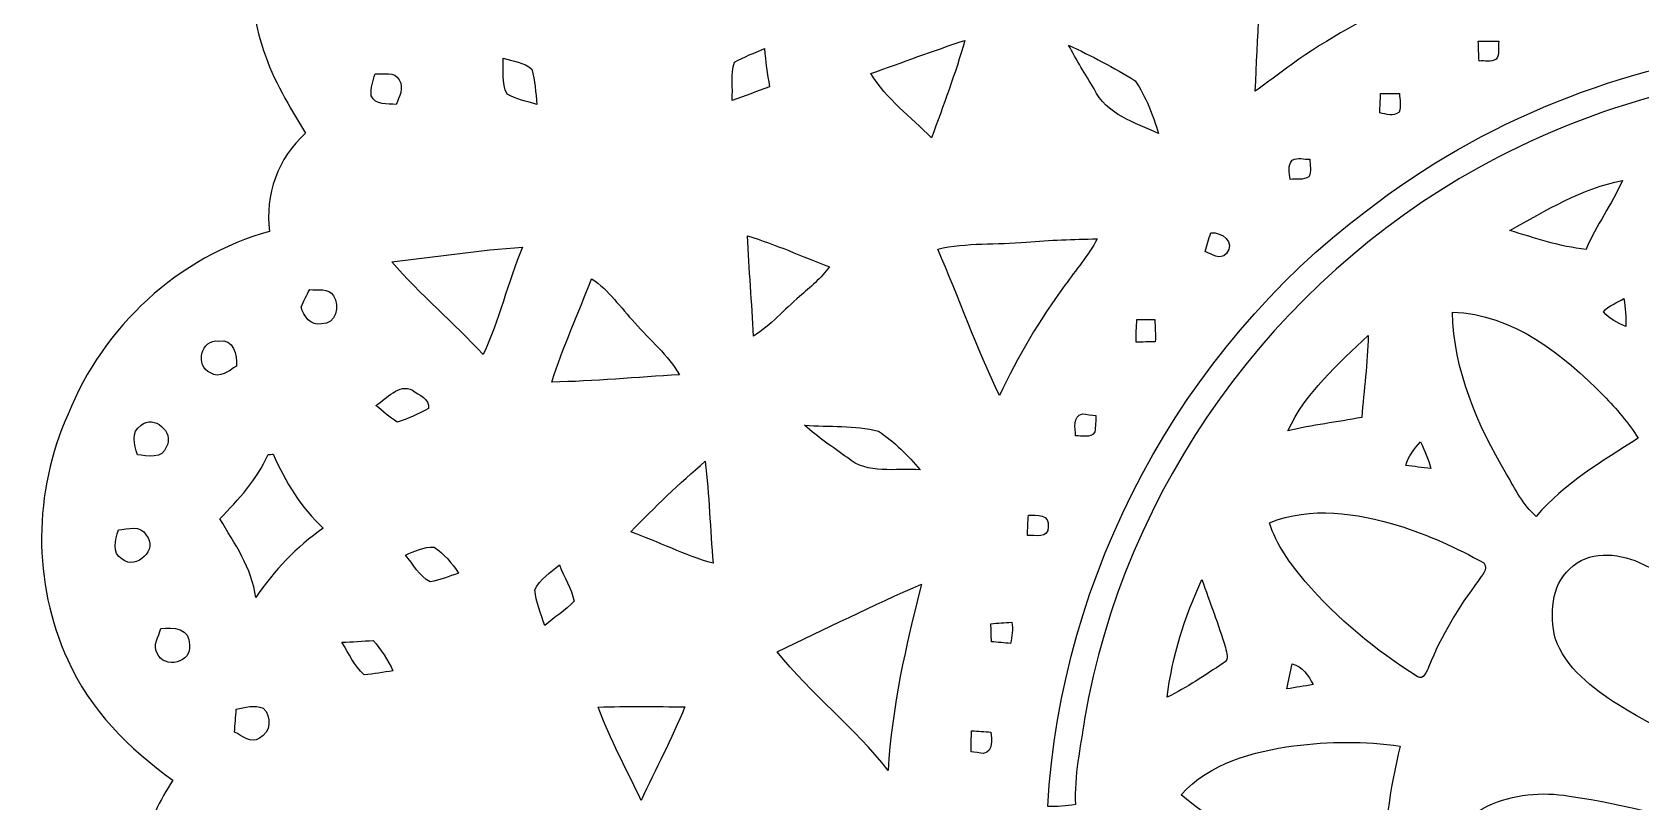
# Model space of a CAD drawing. Header units: centimetres. Extents: x -13.5 to 13.9, y -14 to 13.8.
# Drawn here: x -13.53 to -1.44, y 0.41 to 6.2 of the extents above; entities that cross this region are included whole.
import ezdxf

# ---------------------------------------------------------------- set-up
doc = ezdxf.new("R2010")
doc.units = ezdxf.units.CM
doc.header["$MEASUREMENT"] = 0
doc.layers.add('Camada 1', color=7, linetype='Continuous')

msp = doc.modelspace()

# ---------------------------------------------------------------- linework, layer by layer
at = {"layer": 'Camada 1', "color": 164}
for points, knots in [([(-3.61295, 13.36044), (-3.16351, 13.71005), (-2.57331, 13.8494), (-2.01169, 13.7859), (-2.01169, 13.7859), (-1.30226, 13.74392), (-0.62916, 13.34634), (-0.23722, 12.75543), (-0.23722, 12.75543), (-0.00826, 12.83587), (0.24678, 12.87397), (0.48103, 12.79142), (0.48103, 12.79142), (0.53466, 12.75896), (0.57522, 12.80588), (0.60202, 12.84786), (0.60202, 12.84786), (1.0056, 13.40843), (1.67659, 13.7672), (2.36803, 13.78555), (2.36803, 13.78555), (2.63968, 13.78908), (2.91766, 13.7986), (3.18013, 13.7157), (3.18013, 13.7157), (3.92484, 13.50932), (4.55208, 12.87855), (4.68331, 12.10738), (4.68331, 12.10738), (4.83502, 12.08587), (4.99447, 12.1028), (5.13804, 12.03894), (5.13804, 12.03894), (5.24987, 11.99802), (5.32289, 11.89924), (5.41109, 11.82516), (5.41109, 11.82516), (5.51516, 11.83856), (5.59771, 11.91512), (5.69331, 11.95428), (5.69331, 11.95428), (6.52165, 12.34798), (7.55387, 12.17829), (8.25801, 11.60714), (8.25801, 11.60714), (8.58927, 11.30622), (8.86268, 10.92134), (8.96181, 10.47931), (8.96181, 10.47931), (9.02284, 10.22567), (9.03694, 9.96002), (8.99884, 9.70179), (8.99884, 9.70179), (8.99708, 9.65381), (8.95933, 9.57761), (9.02813, 9.55786), (9.02813, 9.55786), (9.19005, 9.48271), (9.35798, 9.39169), (9.44581, 9.22801), (9.44581, 9.22801), (9.49521, 9.15251), (9.5005, 9.05162), (9.56329, 8.98565), (9.56329, 8.98565), (9.96827, 9.03469), (10.38491, 8.96835), (10.75849, 8.80538), (10.75849, 8.80538), (11.20758, 8.61311), (11.57729, 8.26704), (11.85317, 7.86877), (11.85317, 7.86877), (12.13504, 7.41966), (12.26062, 6.87005), (12.17879, 6.3444), (12.17879, 6.3444), (12.1287, 6.03113), (11.99745, 5.73551), (11.82002, 5.4741), (11.82002, 5.4741), (11.75616, 5.40425), (11.856, 5.34534), (11.89128, 5.29066), (11.89128, 5.29066), (12.04296, 5.12872), (12.08494, 4.89801), (12.05037, 4.68422), (12.05037, 4.68422), (12.66067, 4.50079), (13.19125, 4.07039), (13.48229, 3.50207), (13.48229, 3.50207), (13.70631, 3.05793), (13.83614, 2.54957), (13.75464, 2.05181), (13.75464, 2.05181), (13.68162, 1.43691), (13.31331, 0.86788), (12.77992, 0.55214), (12.77992, 0.55214), (12.8152, 0.40399), (12.88787, 0.26429), (12.89387, 0.10975), (12.89387, 0.10975), (12.90444, -0.1213), (12.81413, -0.33896), (12.76933, -0.56192), (12.76933, -0.56192), (13.20748, -0.83392), (13.55355, -1.2583), (13.6922, -1.75889), (13.6922, -1.75889), (13.89434, -2.41365), (13.73983, -3.13367), (13.38317, -3.70587), (13.38317, -3.70587), (13.15916, -4.07665), (12.81802, -4.37156), (12.42749, -4.55713), (12.42749, -4.55713), (12.30613, -4.61534), (12.17772, -4.65766), (12.05425, -4.71128), (12.05425, -4.71128), (12.11669, -4.98152), (11.9957, -5.25209), (11.79814, -5.43413), (11.79814, -5.43413), (11.95584, -5.68602), (12.10753, -5.94812), (12.16714, -6.2434), (12.16714, -6.2434), (12.28567, -6.76799), (12.18514, -7.33066), (11.92478, -7.79845), (11.92478, -7.79845), (11.6168, -8.29022), (11.15785, -8.69909), (10.6061, -8.89311), (10.6061, -8.89311), (10.2706, -9.00813), (9.91078, -9.0434), (9.55871, -9.00494), (9.55871, -9.00494), (9.50121, -9.28224), (9.28036, -9.50448), (9.01014, -9.57998), (9.01014, -9.57998), (9.01543, -9.69005), (9.03025, -9.7994), (9.04153, -9.90947), (9.04153, -9.90947), (9.08599, -10.663), (8.66619, -11.40102), (8.03365, -11.79858), (8.03365, -11.79858), (7.49001, -12.11433), (6.83384, -12.27554), (6.21226, -12.1288), (6.21226, -12.1288), (5.93638, -12.07729), (5.6838, -11.95205), (5.44249, -11.81447), (5.44249, -11.81447), (5.35853, -11.90795), (5.2707, -12.00815), (5.14792, -12.04977), (5.14792, -12.04977), (5.00928, -12.10269), (4.85865, -12.10305), (4.71295, -12.11045), (4.71295, -12.11045), (4.61594, -12.5994), (4.34217, -13.05413), (3.93965, -13.35117), (3.93965, -13.35117), (3.07712, -14.01828), (1.75033, -13.92231), (0.94917, -13.20053), (0.94917, -13.20053), (0.80453, -13.0746), (0.67999, -12.92747), (0.56852, -12.77191), (0.56852, -12.77191), (0.3198, -12.8728), (0.04006, -12.84105), (-0.20723, -12.75357), (-0.20723, -12.75357), (-0.51133, -13.19383), (-0.95548, -13.5385), (-1.473, -13.68631), (-1.473, -13.68631), (-1.83495, -13.80449), (-2.22124, -13.7939), (-2.59623, -13.76815), (-2.59623, -13.76815), (-3.18114, -13.67644), (-3.73784, -13.348), (-4.06026, -12.84529), (-4.06026, -12.84529), (-4.19998, -12.63962), (-4.29346, -12.40678), (-4.3552, -12.16724), (-4.3552, -12.16724), (-4.36224, -12.06565), (-4.47726, -12.09387), (-4.54604, -12.08787), (-4.54604, -12.08787), (-4.73902, -12.09423), (-4.92564, -12.00533), (-5.0477, -11.85715), (-5.0477, -11.85715), (-5.09214, -11.78484), (-5.17046, -11.84833), (-5.22409, -11.87338), (-5.22409, -11.87338), (-5.67882, -12.13655), (-6.22385, -12.21134), (-6.73962, -12.13621), (-6.73962, -12.13621), (-7.09276, -12.078), (-7.4286, -11.93901), (-7.73375, -11.75556), (-7.73375, -11.75556), (-8.18847, -11.44441), (-8.53949, -10.96816), (-8.65239, -10.42417), (-8.65239, -10.42417), (-8.72436, -10.14335), (-8.6919, -9.85161), (-8.67707, -9.56622), (-8.67707, -9.56622), (-8.83582, -9.50343), (-8.98928, -9.41346), (-9.09546, -9.27693), (-9.09546, -9.27693), (-9.1572, -9.18627), (-9.18755, -9.07903), (-9.22847, -8.97848), (-9.22847, -8.97848), (-9.982, -9.08785), (-10.76375, -8.7647), (-11.26399, -8.19849), (-11.26399, -8.19849), (-11.76176, -7.69508), (-11.97379, -6.9419), (-11.84044, -6.25047), (-11.84044, -6.25047), (-11.77693, -5.95236), (-11.645, -5.67049), (-11.46438, -5.42566), (-11.46438, -5.42566), (-11.55116, -5.31312), (-11.65134, -5.20588), (-11.70002, -5.06971), (-11.70002, -5.06971), (-11.74729, -4.94588), (-11.73284, -4.81078), (-11.72648, -4.68166), (-11.72648, -4.68166), (-12.06656, -4.57017), (-12.39324, -4.40367), (-12.65676, -4.15885), (-12.65676, -4.15885), (-13.08467, -3.76584), (-13.3475, -3.21375), (-13.44098, -2.64471), (-13.44098, -2.64471), (-13.49919, -2.15118), (-13.40149, -1.63507), (-13.1369, -1.21138), (-13.1369, -1.21138), (-12.97143, -0.94645), (-12.74108, -0.7256), (-12.47861, -0.55803), (-12.47861, -0.55803), (-12.57563, -0.36047), (-12.68639, -0.1534), (-12.67228, 0.07343), (-12.67228, 0.07343), (-12.66487, 0.25722), (-12.56963, 0.42021), (-12.47613, 0.57297), (-12.47613, 0.57297), (-12.80352, 0.80791), (-13.1009, 1.10106), (-13.26389, 1.47572), (-13.26389, 1.47572), (-13.53236, 2.05356), (-13.52318, 2.74396), (-13.26247, 3.32286), (-13.26247, 3.32286), (-13.00247, 3.98115), (-12.43169, 4.50856), (-11.74801, 4.69869), (-11.74801, 4.69869), (-11.78611, 4.9728), (-11.68379, 5.25115), (-11.47885, 5.43599), (-11.47885, 5.43599), (-11.59631, 5.63708), (-11.72297, 5.8364), (-11.79352, 6.05971), (-11.79352, 6.05971), (-11.99423, 6.65731), (-11.89122, 7.33712), (-11.56208, 7.86945), (-11.56208, 7.86945), (-11.28833, 8.2741), (-10.91687, 8.62581), (-10.4653, 8.82197), (-10.4653, 8.82197), (-10.0836, 9.0047), (-9.65003, 9.04174), (-9.2327, 9.01386), (-9.2327, 9.01386), (-9.19037, 9.30033), (-8.94448, 9.49824), (-8.6866, 9.59278), (-8.6866, 9.59278), (-8.75398, 10.01435), (-8.72436, 10.46026), (-8.54338, 10.8515), (-8.54338, 10.8515), (-8.37368, 11.21697), (-8.10205, 11.53553), (-7.77079, 11.76483), (-7.77079, 11.76483), (-7.25326, 12.08974), (-6.61968, 12.26084), (-6.01077, 12.1536), (-6.01077, 12.1536), (-5.73632, 12.11197), (-5.47137, 12.01495), (-5.23044, 11.87737), (-5.23044, 11.87737), (-5.19339, 11.85973), (-5.15847, 11.83081), (-5.11543, 11.82869), (-5.11543, 11.82869), (-5.03605, 11.88654), (-4.98384, 11.97721), (-4.8946, 12.02307), (-4.8946, 12.02307), (-4.73936, 12.10527), (-4.5591, 12.1035), (-4.38836, 12.11443), (-4.38836, 12.11443), (-4.29839, 12.60762), (-4.01758, 13.06341), (-3.61295, 13.36044)], [0, 0, 0, 0, 0.01123596, 0.01123596, 0.01123596, 0.01123596, 0.02247191, 0.02247191, 0.02247191, 0.02247191, 0.03370787, 0.03370787, 0.03370787, 0.03370787, 0.04494382, 0.04494382, 0.04494382, 0.04494382, 0.05617978, 0.05617978, 0.05617978, 0.05617978, 0.06741573, 0.06741573, 0.06741573, 0.06741573, 0.07865169, 0.07865169, 0.07865169, 0.07865169, 0.08988764, 0.08988764, 0.08988764, 0.08988764, 0.1011236, 0.1011236, 0.1011236, 0.1011236, 0.11235955, 0.11235955, 0.11235955, 0.11235955, 0.12359551, 0.12359551, 0.12359551, 0.12359551, 0.13483146, 0.13483146, 0.13483146, 0.13483146, 0.14606742, 0.14606742, 0.14606742, 0.14606742, 0.15730337, 0.15730337, 0.15730337, 0.15730337, 0.16853933, 0.16853933, 0.16853933, 0.16853933, 0.17977528, 0.17977528, 0.17977528, 0.17977528, 0.19101124, 0.19101124, 0.19101124, 0.19101124, 0.20224719, 0.20224719, 0.20224719, 0.20224719, 0.21348315, 0.21348315, 0.21348315, 0.21348315, 0.2247191, 0.2247191, 0.2247191, 0.2247191, 0.23595506, 0.23595506, 0.23595506, 0.23595506, 0.24719101, 0.24719101, 0.24719101, 0.24719101, 0.25842697, 0.25842697, 0.25842697, 0.25842697, 0.26966292, 0.26966292, 0.26966292, 0.26966292, 0.28089888, 0.28089888, 0.28089888, 0.28089888, 0.29213483, 0.29213483, 0.29213483, 0.29213483, 0.30337079, 0.30337079, 0.30337079, 0.30337079, 0.31460674, 0.31460674, 0.31460674, 0.31460674, 0.3258427, 0.3258427, 0.3258427, 0.3258427, 0.33707865, 0.33707865, 0.33707865, 0.33707865, 0.34831461, 0.34831461, 0.34831461, 0.34831461, 0.35955056, 0.35955056, 0.35955056, 0.35955056, 0.37078652, 0.37078652, 0.37078652, 0.37078652, 0.38202247, 0.38202247, 0.38202247, 0.38202247, 0.39325843, 0.39325843, 0.39325843, 0.39325843, 0.40449438, 0.40449438, 0.40449438, 0.40449438, 0.41573034, 0.41573034, 0.41573034, 0.41573034, 0.42696629, 0.42696629, 0.42696629, 0.42696629, 0.43820225, 0.43820225, 0.43820225, 0.43820225, 0.4494382, 0.4494382, 0.4494382, 0.4494382, 0.46067416, 0.46067416, 0.46067416, 0.46067416, 0.47191011, 0.47191011, 0.47191011, 0.47191011, 0.48314607, 0.48314607, 0.48314607, 0.48314607, 0.49438202, 0.49438202, 0.49438202, 0.49438202, 0.50561798, 0.50561798, 0.50561798, 0.50561798, 0.51685393, 0.51685393, 0.51685393, 0.51685393, 0.52808989, 0.52808989, 0.52808989, 0.52808989, 0.53932584, 0.53932584, 0.53932584, 0.53932584, 0.5505618, 0.5505618, 0.5505618, 0.5505618, 0.56179775, 0.56179775, 0.56179775, 0.56179775, 0.57303371, 0.57303371, 0.57303371, 0.57303371, 0.58426966, 0.58426966, 0.58426966, 0.58426966, 0.59550562, 0.59550562, 0.59550562, 0.59550562, 0.60674157, 0.60674157, 0.60674157, 0.60674157, 0.61797753, 0.61797753, 0.61797753, 0.61797753, 0.62921348, 0.62921348, 0.62921348, 0.62921348, 0.64044944, 0.64044944, 0.64044944, 0.64044944, 0.65168539, 0.65168539, 0.65168539, 0.65168539, 0.66292135, 0.66292135, 0.66292135, 0.66292135, 0.6741573, 0.6741573, 0.6741573, 0.6741573, 0.68539326, 0.68539326, 0.68539326, 0.68539326, 0.69662921, 0.69662921, 0.69662921, 0.69662921, 0.70786517, 0.70786517, 0.70786517, 0.70786517, 0.71910112, 0.71910112, 0.71910112, 0.71910112, 0.73033708, 0.73033708, 0.73033708, 0.73033708, 0.74157303, 0.74157303, 0.74157303, 0.74157303, 0.75280899, 0.75280899, 0.75280899, 0.75280899, 0.76404494, 0.76404494, 0.76404494, 0.76404494, 0.7752809, 0.7752809, 0.7752809, 0.7752809, 0.78651685, 0.78651685, 0.78651685, 0.78651685, 0.79775281, 0.79775281, 0.79775281, 0.79775281, 0.80898876, 0.80898876, 0.80898876, 0.80898876, 0.82022472, 0.82022472, 0.82022472, 0.82022472, 0.83146067, 0.83146067, 0.83146067, 0.83146067, 0.84269663, 0.84269663, 0.84269663, 0.84269663, 0.85393258, 0.85393258, 0.85393258, 0.85393258, 0.86516854, 0.86516854, 0.86516854, 0.86516854, 0.87640449, 0.87640449, 0.87640449, 0.87640449, 0.88764045, 0.88764045, 0.88764045, 0.88764045, 0.8988764, 0.8988764, 0.8988764, 0.8988764, 0.91011236, 0.91011236, 0.91011236, 0.91011236, 0.92134831, 0.92134831, 0.92134831, 0.92134831, 0.93258427, 0.93258427, 0.93258427, 0.93258427, 0.94382022, 0.94382022, 0.94382022, 0.94382022, 0.95505618, 0.95505618, 0.95505618, 0.95505618, 0.96629213, 0.96629213, 0.96629213, 0.96629213, 0.97752809, 0.97752809, 0.97752809, 0.97752809, 1, 1, 1, 1]), ([(-4.28146, 6.95013), (-4.28146, 6.95013), (-4.28146, 6.95013), (-4.28146, 6.95013), (-4.28146, 6.95013), (-4.29946, 6.55114), (-4.32204, 6.15285), (-4.33968, 5.75386), (-4.33968, 5.75386), (-4.22925, 5.83216), (-4.122, 5.91436), (-4.01159, 5.99269), (-4.01159, 5.99269), (-3.74101, 6.18177), (-3.44397, 6.32712), (-3.15999, 6.49398), (-3.15999, 6.49398), (-3.34942, 6.58535), (-3.54873, 6.65378), (-3.74207, 6.73598), (-3.74207, 6.73598), (-3.92234, 6.80583), (-4.0959, 6.89368), (-4.28146, 6.95013)], [0, 0, 0, 0, 0.14285714, 0.14285714, 0.14285714, 0.14285714, 0.28571429, 0.28571429, 0.28571429, 0.28571429, 0.42857143, 0.42857143, 0.42857143, 0.42857143, 0.57142857, 0.57142857, 0.57142857, 0.57142857, 0.71428571, 0.71428571, 0.71428571, 0.71428571, 1, 1, 1, 1]), ([(-8.25479, 5.9701), (-8.25479, 5.9701), (-8.25479, 5.9701), (-8.25479, 5.9701), (-8.25479, 5.9701), (-8.28302, 5.87838), (-8.26361, 5.77749), (-8.27208, 5.68223), (-8.27208, 5.68223), (-8.17719, 5.7147), (-8.08405, 5.75174), (-7.98986, 5.78631), (-7.98986, 5.78631), (-8.00926, 5.88086), (-8.02021, 5.97681), (-8.02762, 6.07277), (-8.02762, 6.07277), (-8.10451, 6.04102), (-8.18213, 6.01067), (-8.25479, 5.9701)], [0, 0, 0, 0, 0.16666667, 0.16666667, 0.16666667, 0.16666667, 0.33333333, 0.33333333, 0.33333333, 0.33333333, 0.5, 0.5, 0.5, 0.5, 0.66666667, 0.66666667, 0.66666667, 0.66666667, 1, 1, 1, 1]), ([(-7.22822, 5.88579), (-7.22822, 5.88579), (-7.22822, 5.88579), (-7.22822, 5.88579), (-7.22822, 5.88579), (-7.11498, 5.69353), (-6.92695, 5.55983), (-6.77314, 5.40142), (-6.77314, 5.40142), (-6.68317, 5.64378), (-6.59427, 5.88649), (-6.5216, 6.1345), (-6.5216, 6.1345), (-6.75938, 6.05759), (-6.99256, 5.96799), (-7.22822, 5.88579)], [0, 0, 0, 0, 0.2, 0.2, 0.2, 0.2, 0.4, 0.4, 0.4, 0.4, 0.6, 0.6, 0.6, 0.6, 1, 1, 1, 1]), ([(-0.48734, 6.07489), (-0.48734, 6.07489), (-0.48734, 6.07489), (-0.48734, 6.07489), (-0.48734, 6.07489), (-1.57849, 5.95071), (-2.63646, 5.52842), (-3.50395, 4.85356), (-3.50395, 4.85356), (-4.902, 3.80123), (-5.80159, 2.11988), (-5.89965, 0.37258), (-5.89965, 0.37258), (-5.83016, 0.37224), (-5.76032, 0.37504), (-5.69186, 0.38881), (-5.69186, 0.38881), (-5.70068, 0.60506), (-5.65519, 0.81779), (-5.62201, 1.03017), (-5.62201, 1.03017), (-5.32957, 2.76582), (-4.19927, 4.32827), (-2.6608, 5.17672), (-2.6608, 5.17672), (-1.86105, 5.62157), (-0.95548, 5.8805), (-0.04001, 5.91085), (-0.04001, 5.91085), (-0.04213, 5.97293), (-0.04425, 6.03537), (-0.04532, 6.09711), (-0.04532, 6.09711), (-0.19313, 6.10028), (-0.34058, 6.09111), (-0.48734, 6.07489)], [0, 0, 0, 0, 0.1, 0.1, 0.1, 0.1, 0.2, 0.2, 0.2, 0.2, 0.3, 0.3, 0.3, 0.3, 0.4, 0.4, 0.4, 0.4, 0.5, 0.5, 0.5, 0.5, 0.6, 0.6, 0.6, 0.6, 0.7, 0.7, 0.7, 0.7, 0.8, 0.8, 0.8, 0.8, 1, 1, 1, 1]), ([(-5.74268, 6.09957), (-5.74268, 6.09957), (-5.74268, 6.09957), (-5.74268, 6.09957), (-5.74268, 6.09957), (-5.68552, 5.98598), (-5.61567, 5.87945), (-5.55111, 5.77008), (-5.55111, 5.77008), (-5.46326, 5.57781), (-5.24278, 5.51785), (-5.06675, 5.43319), (-5.06675, 5.43319), (-5.10802, 5.57218), (-5.16094, 5.71047), (-5.24173, 5.83148), (-5.24173, 5.83148), (-5.40259, 5.93095), (-5.57228, 6.01703), (-5.74268, 6.09957)], [0, 0, 0, 0, 0.16666667, 0.16666667, 0.16666667, 0.16666667, 0.33333333, 0.33333333, 0.33333333, 0.33333333, 0.5, 0.5, 0.5, 0.5, 0.66666667, 0.66666667, 0.66666667, 0.66666667, 1, 1, 1, 1]), ([(-2.66328, 6.12851), (-2.66328, 6.12851), (-2.66328, 6.12851), (-2.66328, 6.12851), (-2.66328, 6.12851), (-2.66257, 6.07876), (-2.6608, 6.02902), (-2.65797, 5.97892), (-2.65797, 5.97892), (-2.61529, 5.98387), (-2.56697, 5.9694), (-2.52816, 5.99303), (-2.52816, 5.99303), (-2.50241, 6.03255), (-2.51652, 6.08371), (-2.50981, 6.1278), (-2.50981, 6.1278), (-2.56132, 6.12922), (-2.61212, 6.12922), (-2.66328, 6.12851)], [0, 0, 0, 0, 0.16666667, 0.16666667, 0.16666667, 0.16666667, 0.33333333, 0.33333333, 0.33333333, 0.33333333, 0.5, 0.5, 0.5, 0.5, 0.66666667, 0.66666667, 0.66666667, 0.66666667, 1, 1, 1, 1]), ([(-9.99188, 6.0008), (-9.99188, 6.0008), (-9.99188, 6.0008), (-9.99188, 6.0008), (-9.99188, 6.0008), (-9.98836, 5.91119), (-10.006, 5.81418), (-9.96331, 5.73127), (-9.96331, 5.73127), (-9.89486, 5.69105), (-9.81583, 5.67553), (-9.74035, 5.65331), (-9.74035, 5.65331), (-9.74741, 5.74256), (-9.75199, 5.83287), (-9.77811, 5.91895), (-9.77811, 5.91895), (-9.83524, 5.97222), (-9.92061, 5.97681), (-9.99188, 6.0008)], [0, 0, 0, 0, 0.16666667, 0.16666667, 0.16666667, 0.16666667, 0.33333333, 0.33333333, 0.33333333, 0.33333333, 0.5, 0.5, 0.5, 0.5, 0.66666667, 0.66666667, 0.66666667, 0.66666667, 1, 1, 1, 1]), ([(-10.95567, 5.88367), (-10.95567, 5.88367), (-10.95567, 5.88367), (-10.95567, 5.88367), (-10.95567, 5.88367), (-10.96908, 5.8297), (-10.98988, 5.77537), (-10.98424, 5.71858), (-10.98424, 5.71858), (-10.95285, 5.64096), (-10.86183, 5.66284), (-10.79551, 5.65155), (-10.79551, 5.65155), (-10.7747, 5.70976), (-10.73624, 5.77644), (-10.77293, 5.83676), (-10.77293, 5.83676), (-10.80643, 5.90696), (-10.89428, 5.87485), (-10.95567, 5.88367)], [0, 0, 0, 0, 0.16666667, 0.16666667, 0.16666667, 0.16666667, 0.33333333, 0.33333333, 0.33333333, 0.33333333, 0.5, 0.5, 0.5, 0.5, 0.66666667, 0.66666667, 0.66666667, 0.66666667, 1, 1, 1, 1]), ([(-3.39741, 5.7348), (-3.39741, 5.7348), (-3.39741, 5.7348), (-3.39741, 5.7348), (-3.39741, 5.7348), (-3.40058, 5.68647), (-3.4027, 5.63779), (-3.40411, 5.58911), (-3.40411, 5.58911), (-3.35507, 5.57958), (-3.3025, 5.56053), (-3.25769, 5.59511), (-3.25769, 5.59511), (-3.24288, 5.64062), (-3.25347, 5.68895), (-3.25594, 5.73515), (-3.25594, 5.73515), (-3.30321, 5.73585), (-3.35049, 5.73551), (-3.39741, 5.7348)], [0, 0, 0, 0, 0.16666667, 0.16666667, 0.16666667, 0.16666667, 0.33333333, 0.33333333, 0.33333333, 0.33333333, 0.5, 0.5, 0.5, 0.5, 0.66666667, 0.66666667, 0.66666667, 0.66666667, 1, 1, 1, 1]), ([(-4.06133, 5.23351), (-4.06133, 5.23351), (-4.06133, 5.23351), (-4.06133, 5.23351), (-4.06133, 5.23351), (-4.09978, 5.19258), (-4.08073, 5.13825), (-4.07721, 5.08923), (-4.07721, 5.08923), (-4.031, 5.09627), (-3.97667, 5.08041), (-3.93645, 5.10933), (-3.93645, 5.10933), (-3.91493, 5.14955), (-3.9315, 5.19752), (-3.92868, 5.24057), (-3.92868, 5.24057), (-3.97243, 5.23845), (-4.02147, 5.25785), (-4.06133, 5.23351)], [0, 0, 0, 0, 0.16666667, 0.16666667, 0.16666667, 0.16666667, 0.33333333, 0.33333333, 0.33333333, 0.33333333, 0.5, 0.5, 0.5, 0.5, 0.66666667, 0.66666667, 0.66666667, 0.66666667, 1, 1, 1, 1]), ([(-2.4255, 4.70575), (-2.4255, 4.70575), (-2.4255, 4.70575), (-2.4255, 4.70575), (-2.4255, 4.70575), (-2.23853, 4.64684), (-2.04979, 4.58299), (-1.85401, 4.56323), (-1.85401, 4.56323), (-1.77639, 4.74315), (-1.65962, 4.90261), (-1.58024, 5.08146), (-1.58024, 5.08146), (-1.8861, 5.02255), (-2.15633, 4.85427), (-2.4255, 4.70575)], [0, 0, 0, 0, 0.2, 0.2, 0.2, 0.2, 0.4, 0.4, 0.4, 0.4, 0.6, 0.6, 0.6, 0.6, 1, 1, 1, 1]), ([(-8.15497, 4.66378), (-8.15497, 4.66378), (-8.15497, 4.66378), (-8.15497, 4.66378), (-8.15497, 4.66378), (-8.14756, 4.41223), (-8.12074, 4.16177), (-8.11192, 3.90988), (-8.11192, 3.90988), (-7.98138, 3.99172), (-7.88051, 4.10991), (-7.76409, 4.20904), (-7.76409, 4.20904), (-7.68401, 4.27784), (-7.60217, 4.34591), (-7.54078, 4.43235), (-7.54078, 4.43235), (-7.74574, 4.5089), (-7.94506, 4.60133), (-8.15497, 4.66378)], [0, 0, 0, 0, 0.16666667, 0.16666667, 0.16666667, 0.16666667, 0.33333333, 0.33333333, 0.33333333, 0.33333333, 0.5, 0.5, 0.5, 0.5, 0.66666667, 0.66666667, 0.66666667, 0.66666667, 1, 1, 1, 1]), ([(-6.06088, 4.61685), (-6.06088, 4.61685), (-6.06088, 4.61685), (-6.06088, 4.61685), (-6.06088, 4.61685), (-6.28276, 4.59851), (-6.50855, 4.61508), (-6.72656, 4.56569), (-6.72656, 4.56569), (-6.56711, 4.20057), (-6.43518, 3.82274), (-6.26266, 3.46326), (-6.26266, 3.46326), (-6.12613, 3.75501), (-5.96139, 4.03407), (-5.76984, 4.29265), (-5.76984, 4.29265), (-5.69047, 4.41013), (-5.59238, 4.51526), (-5.52889, 4.64261), (-5.52889, 4.64261), (-5.70669, 4.63802), (-5.88413, 4.63413), (-6.06088, 4.61685)], [0, 0, 0, 0, 0.14285714, 0.14285714, 0.14285714, 0.14285714, 0.28571429, 0.28571429, 0.28571429, 0.28571429, 0.42857143, 0.42857143, 0.42857143, 0.42857143, 0.57142857, 0.57142857, 0.57142857, 0.57142857, 0.71428571, 0.71428571, 0.71428571, 0.71428571, 1, 1, 1, 1]), ([(-4.67446, 4.6867), (-4.67446, 4.6867), (-4.67446, 4.6867), (-4.67446, 4.6867), (-4.67446, 4.6867), (-4.68927, 4.64049), (-4.70303, 4.59393), (-4.71609, 4.547), (-4.71609, 4.547), (-4.66423, 4.5262), (-4.60673, 4.47821), (-4.55664, 4.53078), (-4.55664, 4.53078), (-4.48749, 4.61403), (-4.58943, 4.69657), (-4.67446, 4.6867)], [0, 0, 0, 0, 0.2, 0.2, 0.2, 0.2, 0.4, 0.4, 0.4, 0.4, 0.6, 0.6, 0.6, 0.6, 1, 1, 1, 1]), ([(-10.82972, 4.47009), (-10.82972, 4.47009), (-10.82972, 4.47009), (-10.82972, 4.47009), (-10.82972, 4.47009), (-10.61595, 4.22351), (-10.36405, 4.01325), (-10.14356, 3.7723), (-10.14356, 3.7723), (-10.01974, 4.03124), (-9.95977, 4.31558), (-9.84653, 4.57911), (-9.84653, 4.57911), (-10.17567, 4.55935), (-10.50199, 4.50573), (-10.82972, 4.47009)], [0, 0, 0, 0, 0.2, 0.2, 0.2, 0.2, 0.4, 0.4, 0.4, 0.4, 0.6, 0.6, 0.6, 0.6, 1, 1, 1, 1]), ([(-11.44567, 4.26196), (-11.44567, 4.26196), (-11.44567, 4.26196), (-11.44567, 4.26196), (-11.44567, 4.26196), (-11.46861, 4.21856), (-11.49294, 4.17588), (-11.50989, 4.12966), (-11.50989, 4.12966), (-11.49435, 4.06087), (-11.43721, 3.98644), (-11.35854, 4.00302), (-11.35854, 4.00302), (-11.25023, 3.99879), (-11.21461, 4.13707), (-11.26752, 4.21469), (-11.26752, 4.21469), (-11.30351, 4.27818), (-11.38641, 4.25138), (-11.44567, 4.26196)], [0, 0, 0, 0, 0.16666667, 0.16666667, 0.16666667, 0.16666667, 0.33333333, 0.33333333, 0.33333333, 0.33333333, 0.5, 0.5, 0.5, 0.5, 0.66666667, 0.66666667, 0.66666667, 0.66666667, 1, 1, 1, 1]), ([(-9.32831, 4.34238), (-9.32831, 4.34238), (-9.32831, 4.34238), (-9.32831, 4.34238), (-9.32831, 4.34238), (-9.42673, 4.08274), (-9.54243, 3.82946), (-9.62782, 3.56522), (-9.62782, 3.56522), (-9.30713, 3.57017), (-8.98787, 3.60367), (-8.66791, 3.61919), (-8.66791, 3.61919), (-8.7515, 3.77124), (-8.89156, 3.87989), (-9.00234, 4.01114), (-9.00234, 4.01114), (-9.10993, 4.1226), (-9.19637, 4.25737), (-9.32831, 4.34238)], [0, 0, 0, 0, 0.16666667, 0.16666667, 0.16666667, 0.16666667, 0.33333333, 0.33333333, 0.33333333, 0.33333333, 0.5, 0.5, 0.5, 0.5, 0.66666667, 0.66666667, 0.66666667, 0.66666667, 1, 1, 1, 1]), ([(-1.72135, 4.09263), (-1.72135, 4.09263), (-1.72135, 4.09263), (-1.72135, 4.09263), (-1.72135, 4.09263), (-1.67938, 4.03794), (-1.61447, 4.01077), (-1.55344, 3.98256), (-1.55344, 3.98256), (-1.55378, 4.05312), (-1.55661, 4.12331), (-1.56931, 4.19282), (-1.56931, 4.19282), (-1.61976, 4.16), (-1.68608, 4.14377), (-1.72135, 4.09263)], [0, 0, 0, 0, 0.2, 0.2, 0.2, 0.2, 0.4, 0.4, 0.4, 0.4, 0.6, 0.6, 0.6, 0.6, 1, 1, 1, 1]), ([(-5.22974, 4.03653), (-5.22974, 4.03653), (-5.22974, 4.03653), (-5.22974, 4.03653), (-5.22974, 4.03653), (-5.23361, 3.97973), (-5.23573, 3.92294), (-5.23537, 3.86579), (-5.23537, 3.86579), (-5.18739, 3.8665), (-5.13942, 3.86684), (-5.09109, 3.86754), (-5.09109, 3.86754), (-5.08968, 3.92365), (-5.09074, 3.97973), (-5.09496, 4.03548), (-5.09496, 4.03548), (-5.13977, 4.03582), (-5.18493, 4.03618), (-5.22974, 4.03653)], [0, 0, 0, 0, 0.16666667, 0.16666667, 0.16666667, 0.16666667, 0.33333333, 0.33333333, 0.33333333, 0.33333333, 0.5, 0.5, 0.5, 0.5, 0.66666667, 0.66666667, 0.66666667, 0.66666667, 1, 1, 1, 1]), ([(-2.8573, 4.09086), (-2.8573, 4.09086), (-2.8573, 4.09086), (-2.8573, 4.09086), (-2.8573, 4.09086), (-2.84954, 3.65553), (-2.66927, 3.24348), (-2.45232, 2.87377), (-2.45232, 2.87377), (-2.38493, 2.763), (-2.32884, 2.64094), (-2.22759, 2.55557), (-2.22759, 2.55557), (-2.01734, 2.80392), (-1.73229, 2.96937), (-1.46206, 3.14364), (-1.46206, 3.14364), (-1.53439, 3.26042), (-1.6247, 3.36379), (-1.72065, 3.46151), (-1.72065, 3.46151), (-2.02439, 3.77265), (-2.40292, 4.07604), (-2.8573, 4.09086)], [0, 0, 0, 0, 0.14285714, 0.14285714, 0.14285714, 0.14285714, 0.28571429, 0.28571429, 0.28571429, 0.28571429, 0.42857143, 0.42857143, 0.42857143, 0.42857143, 0.57142857, 0.57142857, 0.57142857, 0.57142857, 0.71428571, 0.71428571, 0.71428571, 0.71428571, 1, 1, 1, 1]), ([(-12.19286, 3.63507), (-12.19286, 3.63507), (-12.19286, 3.63507), (-12.19286, 3.63507), (-12.19286, 3.63507), (-12.12372, 3.58885), (-12.05352, 3.64954), (-11.99671, 3.68552), (-11.99671, 3.68552), (-11.99072, 3.77053), (-12.0193, 3.89295), (-12.13007, 3.87356), (-12.13007, 3.87356), (-12.26271, 3.89542), (-12.31245, 3.6827), (-12.19286, 3.63507)], [0, 0, 0, 0, 0.2, 0.2, 0.2, 0.2, 0.4, 0.4, 0.4, 0.4, 0.6, 0.6, 0.6, 0.6, 1, 1, 1, 1]), ([(-4.09485, 3.19833), (-4.09485, 3.19833), (-4.09485, 3.19833), (-4.09485, 3.19833), (-4.09485, 3.19833), (-3.91211, 3.24314), (-3.72444, 3.2629), (-3.53992, 3.29959), (-3.53992, 3.29959), (-3.52228, 3.5049), (-3.49618, 3.7095), (-3.49019, 3.91588), (-3.49019, 3.91588), (-3.7163, 3.70139), (-3.9622, 3.48619), (-4.09485, 3.19833)], [0, 0, 0, 0, 0.2, 0.2, 0.2, 0.2, 0.4, 0.4, 0.4, 0.4, 0.6, 0.6, 0.6, 0.6, 1, 1, 1, 1]), ([(-10.94861, 3.38988), (-10.94861, 3.38988), (-10.94861, 3.38988), (-10.94861, 3.38988), (-10.94861, 3.38988), (-10.89711, 3.34615), (-10.84666, 3.30029), (-10.78916, 3.26431), (-10.78916, 3.26431), (-10.70659, 3.28829), (-10.62863, 3.32639), (-10.55315, 3.36696), (-10.55315, 3.36696), (-10.54326, 3.43858), (-10.62722, 3.4668), (-10.67309, 3.50348), (-10.67309, 3.50348), (-10.77822, 3.55816), (-10.86676, 3.43858), (-10.94861, 3.38988)], [0, 0, 0, 0, 0.16666667, 0.16666667, 0.16666667, 0.16666667, 0.33333333, 0.33333333, 0.33333333, 0.33333333, 0.5, 0.5, 0.5, 0.5, 0.66666667, 0.66666667, 0.66666667, 0.66666667, 1, 1, 1, 1]), ([(-12.71391, 3.24066), (-12.71391, 3.24066), (-12.71391, 3.24066), (-12.71391, 3.24066), (-12.71391, 3.24066), (-12.794, 3.18986), (-12.76401, 3.09285), (-12.74179, 3.01912), (-12.74179, 3.01912), (-12.66699, 3.0103), (-12.54986, 2.98384), (-12.52235, 3.0812), (-12.52235, 3.0812), (-12.46132, 3.18704), (-12.62007, 3.32498), (-12.71391, 3.24066)], [0, 0, 0, 0, 0.2, 0.2, 0.2, 0.2, 0.4, 0.4, 0.4, 0.4, 0.6, 0.6, 0.6, 0.6, 1, 1, 1, 1]), ([(-5.69047, 3.15987), (-5.69047, 3.15987), (-5.69047, 3.15987), (-5.69047, 3.15987), (-5.69047, 3.15987), (-5.64318, 3.16481), (-5.57581, 3.13801), (-5.54617, 3.19093), (-5.54617, 3.19093), (-5.54017, 3.23184), (-5.53735, 3.27313), (-5.53771, 3.31474), (-5.53771, 3.31474), (-5.56276, 3.31722), (-5.61248, 3.32286), (-5.63719, 3.32568), (-5.63719, 3.32568), (-5.71727, 3.30663), (-5.69047, 3.21915), (-5.69047, 3.15987)], [0, 0, 0, 0, 0.16666667, 0.16666667, 0.16666667, 0.16666667, 0.33333333, 0.33333333, 0.33333333, 0.33333333, 0.5, 0.5, 0.5, 0.5, 0.66666667, 0.66666667, 0.66666667, 0.66666667, 1, 1, 1, 1]), ([(-7.72703, 3.24136), (-7.72703, 3.24136), (-7.72703, 3.24136), (-7.72703, 3.24136), (-7.72703, 3.24136), (-7.62756, 3.15), (-7.51468, 3.07521), (-7.40532, 2.9969), (-7.40532, 2.9969), (-7.25502, 2.86566), (-7.04123, 2.9214), (-6.85956, 2.90411), (-6.85956, 2.90411), (-6.94953, 3.01418), (-7.05254, 3.11577), (-7.17036, 3.19551), (-7.17036, 3.19551), (-7.35169, 3.24207), (-7.54184, 3.22691), (-7.72703, 3.24136)], [0, 0, 0, 0, 0.16666667, 0.16666667, 0.16666667, 0.16666667, 0.33333333, 0.33333333, 0.33333333, 0.33333333, 0.5, 0.5, 0.5, 0.5, 0.66666667, 0.66666667, 0.66666667, 0.66666667, 1, 1, 1, 1]), ([(-3.20902, 2.93904), (-3.20902, 2.93904), (-3.20902, 2.93904), (-3.20902, 2.93904), (-3.20902, 2.93904), (-3.14623, 2.92988), (-3.08308, 2.92175), (-3.01923, 2.91611), (-3.01923, 2.91611), (-3.04003, 2.98455), (-3.06615, 3.05123), (-3.09719, 3.11543), (-3.09719, 3.11543), (-3.14587, 3.06463), (-3.18821, 3.00748), (-3.20902, 2.93904)], [0, 0, 0, 0, 0.2, 0.2, 0.2, 0.2, 0.4, 0.4, 0.4, 0.4, 0.6, 0.6, 0.6, 0.6, 1, 1, 1, 1]), ([(-0.1254, 2.81557), (-0.1254, 2.81557), (-0.1254, 2.81557), (-0.1254, 2.81557), (-0.1254, 2.81557), (-0.24144, 2.5725), (-0.19242, 2.29205), (-0.1395, 2.03911), (-0.1395, 2.03911), (-0.06754, 1.73818), (0.00936, 1.43727), (0.12436, 1.1494), (0.12436, 1.1494), (0.17728, 0.98889), (0.25913, 0.82873), (0.2415, 0.65515), (0.2415, 0.65515), (0.12366, 0.62588), (0.01465, 0.57155), (-0.1014, 0.53839), (-0.1014, 0.53839), (-0.17266, 0.51864), (-0.20088, 0.59836), (-0.23404, 0.64423), (-0.23404, 0.64423), (-0.43125, 1.01357), (-0.64468, 1.37588), (-0.89691, 1.71031), (-0.89691, 1.71031), (-1.04191, 1.91528), (-1.21901, 2.10896), (-1.45431, 2.20949), (-1.45431, 2.20949), (-1.6194, 2.28182), (-1.84059, 2.30087), (-1.97571, 2.15976), (-1.97571, 2.15976), (-2.1214, 2.03134), (-2.12247, 1.8158), (-2.08683, 1.63976), (-2.08683, 1.63976), (-2.00604, 1.41503), (-1.80497, 1.26229), (-1.61094, 1.13705), (-1.61094, 1.13705), (-1.25816, 0.92256), (-0.88563, 0.74159), (-0.50322, 0.58566), (-0.50322, 0.58566), (-0.4182, 0.54403), (-0.32223, 0.5144), (-0.25309, 0.44667), (-0.25309, 0.44667), (-0.2605, 0.3165), (-0.3501, 0.20325), (-0.39951, 0.08437), (-0.39951, 0.08437), (-0.49299, 0.06107), (-0.58682, 0.09494), (-0.67466, 0.12317), (-0.67466, 0.12317), (-1.09941, 0.27098), (-1.53614, 0.38739), (-1.98136, 0.4523), (-1.98136, 0.4523), (-2.18562, 0.48582), (-2.40292, 0.46677), (-2.59131, 0.37857), (-2.59131, 0.37857), (-2.71055, 0.31861), (-2.83049, 0.22794), (-2.86647, 0.09318), (-2.86647, 0.09318), (-2.93033, -0.16751), (-2.72078, -0.43527), (-2.47171, -0.49488), (-2.47171, -0.49488), (-2.13869, -0.56792), (-1.80355, -0.4709), (-1.48359, -0.38271), (-1.48359, -0.38271), (-1.18196, -0.31109), (-0.8962, -0.18939), (-0.60128, -0.09554), (-0.60128, -0.09554), (-0.54062, -0.07225), (-0.47535, -0.08285), (-0.4122, -0.08778), (-0.4122, -0.08778), (-0.39349, -0.22608), (-0.31131, -0.3506), (-0.30179, -0.48818), (-0.30179, -0.48818), (-0.40584, -0.59155), (-0.55402, -0.62647), (-0.68207, -0.68927), (-0.68207, -0.68927), (-1.00805, -0.81698), (-1.31707, -0.98278), (-1.61728, -1.16094), (-1.61728, -1.16094), (-1.82366, -1.28758), (-2.03145, -1.44704), (-2.11718, -1.68234), (-2.11718, -1.68234), (-2.1662, -1.85661), (-2.14011, -2.05911), (-2.01627, -2.1974), (-2.01627, -2.1974), (-1.90622, -2.30428), (-1.73546, -2.32757), (-1.59259, -2.2824), (-1.59259, -2.2824), (-1.35693, -2.22103), (-1.16432, -2.05663), (-1.01862, -1.8672), (-1.01862, -1.8672), (-0.72159, -1.49077), (-0.47006, -1.07945), (-0.25309, -0.65258), (-0.25309, -0.65258), (-0.23934, -0.60812), (-0.18853, -0.5852), (-0.14691, -0.60954), (-0.14691, -0.60954), (-0.03543, -0.66669), (0.07815, -0.71856), (0.19528, -0.76265), (0.19528, -0.76265), (0.26055, -0.84978), (0.19774, -0.95844), (0.17552, -1.05017), (0.17552, -1.05017), (0.01148, -1.49959), (-0.14409, -1.95574), (-0.21218, -2.43129), (-0.21218, -2.43129), (-0.23616, -2.60979), (-0.22487, -2.8017), (-0.13632, -2.96221), (-0.13632, -2.96221), (-0.03119, -3.16225), (0.21926, -3.28536), (0.43904, -3.21022), (0.43904, -3.21022), (0.59533, -3.1326), (0.68247, -2.96752), (0.73008, -2.80665), (0.73008, -2.80665), (0.82146, -2.47962), (0.72233, -2.14341), (0.65494, -1.8224), (0.65494, -1.8224), (0.59038, -1.51089), (0.47962, -1.21245), (0.39036, -0.90799), (0.39036, -0.90799), (0.38436, -0.86213), (0.34945, -0.78522), (0.40941, -0.76159), (0.40941, -0.76159), (0.53924, -0.71185), (0.66342, -0.65046), (0.78477, -0.58308), (0.78477, -0.58308), (0.79958, -0.5852), (0.82851, -0.58907), (0.84298, -0.59084), (0.84298, -0.59084), (1.06663, -1.04768), (1.33545, -1.48373), (1.65013, -1.88377), (1.65013, -1.88377), (1.82863, -2.09651), (2.07699, -2.30041), (2.37086, -2.28418), (2.37086, -2.28418), (2.57794, -2.29687), (2.73881, -2.09756), (2.7501, -1.90353), (2.7501, -1.90353), (2.7822, -1.65306), (2.62097, -1.42375), (2.4266, -1.28334), (2.4266, -1.28334), (2.00432, -0.98314), (1.52772, -0.77464), (1.0543, -0.57038), (1.0543, -0.57038), (0.99819, -0.53369), (0.88425, -0.51006), (0.90401, -0.42328), (0.90401, -0.42328), (0.94423, -0.30051), (0.98903, -0.1795), (1.02643, -0.05603), (1.02643, -0.05603), (1.37073, -0.13611), (1.6914, -0.2931), (2.03572, -0.37424), (2.03572, -0.37424), (2.35393, -0.46031), (2.68341, -0.56051), (3.01644, -0.503), (3.01644, -0.503), (3.2461, -0.45149), (3.47117, -0.24723), (3.4567, 0.00322), (3.4567, 0.00322), (3.46623, 0.13305), (3.38263, 0.24665), (3.28031, 0.3165), (3.28031, 0.3165), (3.07676, 0.45442), (2.81818, 0.49394), (2.57865, 0.45301), (2.57865, 0.45301), (2.16801, 0.39728), (1.76373, 0.29391), (1.37144, 0.16091), (1.37144, 0.16091), (1.25503, 0.12493), (1.13577, 0.05896), (1.01054, 0.09177), (1.01054, 0.09177), (0.92905, 0.18842), (0.88284, 0.31085), (0.83381, 0.4262), (0.83381, 0.4262), (0.83381, 0.4262), (0.84756, 0.45442), (0.84756, 0.45442), (0.84756, 0.45442), (1.34393, 0.68302), (1.85933, 0.88094), (2.31619, 1.18609), (2.31619, 1.18609), (2.47387, 1.2958), (2.62979, 1.42668), (2.70283, 1.61013), (2.70283, 1.61013), (2.78961, 1.81685), (2.73421, 2.09272), (2.53526, 2.21443), (2.53526, 2.21443), (2.38321, 2.30299), (2.19518, 2.2624), (2.04454, 2.19221), (2.04454, 2.19221), (1.78349, 2.06733), (1.60956, 1.82603), (1.4434, 1.59848), (1.4434, 1.59848), (1.24479, 1.30886), (1.05676, 1.01111), (0.89589, 0.69856), (0.89589, 0.69856), (0.85956, 0.62659), (0.80629, 0.56556), (0.7502, 0.50875), (0.7502, 0.50875), (0.62814, 0.55674), (0.50784, 0.61212), (0.37801, 0.63646), (0.37801, 0.63646), (0.36673, 0.75959), (0.44398, 0.86471), (0.47502, 0.97937), (0.47502, 0.97937), (0.61262, 1.40869), (0.7329, 1.84613), (0.7883, 2.29451), (0.7883, 2.29451), (0.80911, 2.47266), (0.77771, 2.65611), (0.70681, 2.82015), (0.70681, 2.82015), (0.63837, 2.97256), (0.50148, 3.11648), (0.32333, 3.11613), (0.32333, 3.11613), (0.13671, 3.10378), (-0.0506, 2.99161), (-0.1254, 2.81557)], [0, 0, 0, 0, 0.01388889, 0.01388889, 0.01388889, 0.01388889, 0.02777778, 0.02777778, 0.02777778, 0.02777778, 0.04166667, 0.04166667, 0.04166667, 0.04166667, 0.05555556, 0.05555556, 0.05555556, 0.05555556, 0.06944444, 0.06944444, 0.06944444, 0.06944444, 0.08333333, 0.08333333, 0.08333333, 0.08333333, 0.09722222, 0.09722222, 0.09722222, 0.09722222, 0.11111111, 0.11111111, 0.11111111, 0.11111111, 0.125, 0.125, 0.125, 0.125, 0.13888889, 0.13888889, 0.13888889, 0.13888889, 0.15277778, 0.15277778, 0.15277778, 0.15277778, 0.16666667, 0.16666667, 0.16666667, 0.16666667, 0.18055556, 0.18055556, 0.18055556, 0.18055556, 0.19444444, 0.19444444, 0.19444444, 0.19444444, 0.20833333, 0.20833333, 0.20833333, 0.20833333, 0.22222222, 0.22222222, 0.22222222, 0.22222222, 0.23611111, 0.23611111, 0.23611111, 0.23611111, 0.25, 0.25, 0.25, 0.25, 0.26388889, 0.26388889, 0.26388889, 0.26388889, 0.27777778, 0.27777778, 0.27777778, 0.27777778, 0.29166667, 0.29166667, 0.29166667, 0.29166667, 0.30555556, 0.30555556, 0.30555556, 0.30555556, 0.31944444, 0.31944444, 0.31944444, 0.31944444, 0.33333333, 0.33333333, 0.33333333, 0.33333333, 0.34722222, 0.34722222, 0.34722222, 0.34722222, 0.36111111, 0.36111111, 0.36111111, 0.36111111, 0.375, 0.375, 0.375, 0.375, 0.38888889, 0.38888889, 0.38888889, 0.38888889, 0.40277778, 0.40277778, 0.40277778, 0.40277778, 0.41666667, 0.41666667, 0.41666667, 0.41666667, 0.43055556, 0.43055556, 0.43055556, 0.43055556, 0.44444444, 0.44444444, 0.44444444, 0.44444444, 0.45833333, 0.45833333, 0.45833333, 0.45833333, 0.47222222, 0.47222222, 0.47222222, 0.47222222, 0.48611111, 0.48611111, 0.48611111, 0.48611111, 0.5, 0.5, 0.5, 0.5, 0.51388889, 0.51388889, 0.51388889, 0.51388889, 0.52777778, 0.52777778, 0.52777778, 0.52777778, 0.54166667, 0.54166667, 0.54166667, 0.54166667, 0.55555556, 0.55555556, 0.55555556, 0.55555556, 0.56944444, 0.56944444, 0.56944444, 0.56944444, 0.58333333, 0.58333333, 0.58333333, 0.58333333, 0.59722222, 0.59722222, 0.59722222, 0.59722222, 0.61111111, 0.61111111, 0.61111111, 0.61111111, 0.625, 0.625, 0.625, 0.625, 0.63888889, 0.63888889, 0.63888889, 0.63888889, 0.65277778, 0.65277778, 0.65277778, 0.65277778, 0.66666667, 0.66666667, 0.66666667, 0.66666667, 0.68055556, 0.68055556, 0.68055556, 0.68055556, 0.69444444, 0.69444444, 0.69444444, 0.69444444, 0.70833333, 0.70833333, 0.70833333, 0.70833333, 0.72222222, 0.72222222, 0.72222222, 0.72222222, 0.73611111, 0.73611111, 0.73611111, 0.73611111, 0.75, 0.75, 0.75, 0.75, 0.76388889, 0.76388889, 0.76388889, 0.76388889, 0.77777778, 0.77777778, 0.77777778, 0.77777778, 0.79166667, 0.79166667, 0.79166667, 0.79166667, 0.80555556, 0.80555556, 0.80555556, 0.80555556, 0.81944444, 0.81944444, 0.81944444, 0.81944444, 0.83333333, 0.83333333, 0.83333333, 0.83333333, 0.84722222, 0.84722222, 0.84722222, 0.84722222, 0.86111111, 0.86111111, 0.86111111, 0.86111111, 0.875, 0.875, 0.875, 0.875, 0.88888889, 0.88888889, 0.88888889, 0.88888889, 0.90277778, 0.90277778, 0.90277778, 0.90277778, 0.91666667, 0.91666667, 0.91666667, 0.91666667, 0.93055556, 0.93055556, 0.93055556, 0.93055556, 0.94444444, 0.94444444, 0.94444444, 0.94444444, 0.95833333, 0.95833333, 0.95833333, 0.95833333, 0.97222222, 0.97222222, 0.97222222, 0.97222222, 1, 1, 1, 1]), ([(-11.75966, 3.02053), (-11.75966, 3.02053), (-11.75966, 3.02053), (-11.75966, 3.02053), (-11.75966, 3.02053), (-11.8415, 2.8318), (-11.9819, 2.68362), (-12.1216, 2.53688), (-12.1216, 2.53688), (-12.01082, 2.35026), (-11.88099, 2.16681), (-11.85136, 1.9449), (-11.85136, 1.9449), (-11.71273, 2.1467), (-11.54799, 2.32838), (-11.34442, 2.46632), (-11.34442, 2.46632), (-11.51199, 2.61942), (-11.62983, 2.81627), (-11.72049, 3.02229), (-11.72049, 3.02229), (-11.73037, 3.02195), (-11.75011, 3.02124), (-11.75966, 3.02053)], [0, 0, 0, 0, 0.14285714, 0.14285714, 0.14285714, 0.14285714, 0.28571429, 0.28571429, 0.28571429, 0.28571429, 0.42857143, 0.42857143, 0.42857143, 0.42857143, 0.57142857, 0.57142857, 0.57142857, 0.57142857, 0.71428571, 0.71428571, 0.71428571, 0.71428571, 1, 1, 1, 1]), ([(-9.03267, 2.4395), (-9.03267, 2.4395), (-9.03267, 2.4395), (-9.03267, 2.4395), (-9.03267, 2.4395), (-8.82525, 2.36436), (-8.62769, 2.2624), (-8.41495, 2.20315), (-8.41495, 2.20315), (-8.43648, 2.45821), (-8.44318, 2.71502), (-8.47388, 2.96937), (-8.47388, 2.96937), (-8.66791, 2.80181), (-8.85523, 2.62471), (-9.03267, 2.4395)], [0, 0, 0, 0, 0.2, 0.2, 0.2, 0.2, 0.4, 0.4, 0.4, 0.4, 0.6, 0.6, 0.6, 0.6, 1, 1, 1, 1]), ([(-6.04535, 2.56404), (-6.04535, 2.56404), (-6.04535, 2.56404), (-6.04535, 2.56404), (-6.04535, 2.56404), (-6.04888, 2.51324), (-6.05099, 2.46208), (-6.0517, 2.41092), (-6.0517, 2.41092), (-5.99703, 2.41482), (-5.88978, 2.38765), (-5.89719, 2.47655), (-5.89719, 2.47655), (-5.87814, 2.57074), (-5.9829, 2.5658), (-6.04535, 2.56404)], [0, 0, 0, 0, 0.2, 0.2, 0.2, 0.2, 0.4, 0.4, 0.4, 0.4, 0.6, 0.6, 0.6, 0.6, 1, 1, 1, 1]), ([(-4.23314, 2.50723), (-4.23314, 2.50723), (-4.23314, 2.50723), (-4.23314, 2.50723), (-4.23314, 2.50723), (-4.18269, 2.33966), (-4.07332, 2.19855), (-3.96396, 2.06521), (-3.96396, 2.06521), (-3.72196, 1.78686), (-3.4355, 1.54523), (-3.12189, 1.35225), (-3.12189, 1.35225), (-3.07355, 1.31521), (-3.05204, 1.39529), (-3.03474, 1.42527), (-3.03474, 1.42527), (-2.94268, 1.65739), (-2.81285, 1.87259), (-2.66292, 2.07191), (-2.66292, 2.07191), (-2.63858, 2.11284), (-2.58637, 2.15481), (-2.6213, 2.20527), (-2.6213, 2.20527), (-2.82661, 2.31885), (-3.0411, 2.41835), (-3.26617, 2.48608), (-3.26617, 2.48608), (-3.57731, 2.58168), (-3.92234, 2.63318), (-4.23314, 2.50723)], [0, 0, 0, 0, 0.11111111, 0.11111111, 0.11111111, 0.11111111, 0.22222222, 0.22222222, 0.22222222, 0.22222222, 0.33333333, 0.33333333, 0.33333333, 0.33333333, 0.44444444, 0.44444444, 0.44444444, 0.44444444, 0.55555556, 0.55555556, 0.55555556, 0.55555556, 0.66666667, 0.66666667, 0.66666667, 0.66666667, 0.77777778, 0.77777778, 0.77777778, 0.77777778, 1, 1, 1, 1]), ([(-12.88465, 2.45326), (-12.88465, 2.45326), (-12.88465, 2.45326), (-12.88465, 2.45326), (-12.88465, 2.45326), (-12.90582, 2.38166), (-12.93933, 2.27793), (-12.85537, 2.23314), (-12.85537, 2.23314), (-12.74848, 2.14812), (-12.58021, 2.30969), (-12.67615, 2.41411), (-12.67615, 2.41411), (-12.71674, 2.49454), (-12.81516, 2.46033), (-12.88465, 2.45326)], [0, 0, 0, 0, 0.2, 0.2, 0.2, 0.2, 0.4, 0.4, 0.4, 0.4, 0.6, 0.6, 0.6, 0.6, 1, 1, 1, 1]), ([(-10.72742, 2.26418), (-10.72742, 2.26418), (-10.72742, 2.26418), (-10.72742, 2.26418), (-10.72742, 2.26418), (-10.66815, 2.19574), (-10.62336, 2.10684), (-10.54185, 2.06345), (-10.54185, 2.06345), (-10.46813, 2.0772), (-10.39757, 2.10365), (-10.32701, 2.128), (-10.32701, 2.128), (-10.37783, 2.20174), (-10.43426, 2.27546), (-10.51152, 2.32273), (-10.51152, 2.32273), (-10.58808, 2.32909), (-10.65864, 2.29276), (-10.72742, 2.26418)], [0, 0, 0, 0, 0.16666667, 0.16666667, 0.16666667, 0.16666667, 0.33333333, 0.33333333, 0.33333333, 0.33333333, 0.5, 0.5, 0.5, 0.5, 0.66666667, 0.66666667, 0.66666667, 0.66666667, 1, 1, 1, 1]), ([(-9.75516, 2.00277), (-9.75516, 2.00277), (-9.75516, 2.00277), (-9.75516, 2.00277), (-9.75516, 2.00277), (-9.746, 1.90999), (-9.70683, 1.82355), (-9.68037, 1.73501), (-9.68037, 1.73501), (-9.60665, 1.79568), (-9.5262, 1.84931), (-9.45919, 1.9174), (-9.45919, 1.9174), (-9.47859, 2.01441), (-9.53574, 2.09873), (-9.5703, 2.19009), (-9.5703, 2.19009), (-9.63699, 2.13435), (-9.7146, 2.0818), (-9.75516, 2.00277)], [0, 0, 0, 0, 0.16666667, 0.16666667, 0.16666667, 0.16666667, 0.33333333, 0.33333333, 0.33333333, 0.33333333, 0.5, 0.5, 0.5, 0.5, 0.66666667, 0.66666667, 0.66666667, 0.66666667, 1, 1, 1, 1]), ([(-5.00219, 1.19491), (-5.00219, 1.19491), (-5.00219, 1.19491), (-5.00219, 1.19491), (-5.00219, 1.19491), (-4.85472, 1.26863), (-4.7175, 1.3607), (-4.58061, 1.45138), (-4.58061, 1.45138), (-4.533, 1.47396), (-4.55557, 1.53039), (-4.56333, 1.56849), (-4.56333, 1.56849), (-4.61696, 1.74101), (-4.68116, 1.90999), (-4.74077, 2.08002), (-4.74077, 2.08002), (-4.86955, 1.79992), (-4.9655, 1.50182), (-5.00219, 1.19491)], [0, 0, 0, 0, 0.16666667, 0.16666667, 0.16666667, 0.16666667, 0.33333333, 0.33333333, 0.33333333, 0.33333333, 0.5, 0.5, 0.5, 0.5, 0.66666667, 0.66666667, 0.66666667, 0.66666667, 1, 1, 1, 1]), ([(-7.93307, 1.53709), (-7.93307, 1.53709), (-7.93307, 1.53709), (-7.93307, 1.53709), (-7.93307, 1.53709), (-7.67906, 1.21925), (-7.35062, 0.96631), (-7.09946, 0.64564), (-7.09946, 0.64564), (-7.07052, 1.12012), (-6.96717, 1.58543), (-6.84792, 2.0444), (-6.84792, 2.0444), (-7.21516, 1.88847), (-7.57182, 1.70714), (-7.93307, 1.53709)], [0, 0, 0, 0, 0.2, 0.2, 0.2, 0.2, 0.4, 0.4, 0.4, 0.4, 0.6, 0.6, 0.6, 0.6, 1, 1, 1, 1]), ([(-12.56505, 1.71102), (-12.56505, 1.71102), (-12.56505, 1.71102), (-12.56505, 1.71102), (-12.56505, 1.71102), (-12.58021, 1.65245), (-12.63171, 1.58543), (-12.59185, 1.52581), (-12.59185, 1.52581), (-12.54459, 1.40411), (-12.32445, 1.45491), (-12.3509, 1.58966), (-12.3509, 1.58966), (-12.34138, 1.70961), (-12.47579, 1.72761), (-12.56505, 1.71102)], [0, 0, 0, 0, 0.2, 0.2, 0.2, 0.2, 0.4, 0.4, 0.4, 0.4, 0.6, 0.6, 0.6, 0.6, 1, 1, 1, 1]), ([(-6.32652, 1.74807), (-6.32652, 1.74807), (-6.32652, 1.74807), (-6.32652, 1.74807), (-6.32652, 1.74807), (-6.32547, 1.70291), (-6.3244, 1.65776), (-6.32264, 1.61259), (-6.32264, 1.61259), (-6.27465, 1.60801), (-6.22668, 1.60343), (-6.1787, 1.59954), (-6.1787, 1.59954), (-6.16847, 1.65245), (-6.15895, 1.70573), (-6.16988, 1.75899), (-6.16988, 1.75899), (-6.22244, 1.75653), (-6.27465, 1.753), (-6.32652, 1.74807)], [0, 0, 0, 0, 0.16666667, 0.16666667, 0.16666667, 0.16666667, 0.33333333, 0.33333333, 0.33333333, 0.33333333, 0.5, 0.5, 0.5, 0.5, 0.66666667, 0.66666667, 0.66666667, 0.66666667, 1, 1, 1, 1]), ([(-11.20472, 1.60835), (-11.20472, 1.60835), (-11.20472, 1.60835), (-11.20472, 1.60835), (-11.20472, 1.60835), (-11.15111, 1.52581), (-11.1137, 1.4295), (-11.03681, 1.36494), (-11.03681, 1.36494), (-10.96413, 1.36988), (-10.89252, 1.38329), (-10.82056, 1.39352), (-10.82056, 1.39352), (-10.85794, 1.47747), (-10.91085, 1.55227), (-10.96908, 1.62248), (-10.96908, 1.62248), (-11.04775, 1.61717), (-11.12607, 1.61189), (-11.20472, 1.60835)], [0, 0, 0, 0, 0.16666667, 0.16666667, 0.16666667, 0.16666667, 0.33333333, 0.33333333, 0.33333333, 0.33333333, 0.5, 0.5, 0.5, 0.5, 0.66666667, 0.66666667, 0.66666667, 0.66666667, 1, 1, 1, 1]), ([(-4.06275, 1.44714), (-4.06275, 1.44714), (-4.06275, 1.44714), (-4.06275, 1.44714), (-4.06275, 1.44714), (-4.07544, 1.38399), (-4.0892, 1.32121), (-4.1019, 1.2577), (-4.1019, 1.2577), (-4.03663, 1.26829), (-3.97138, 1.27993), (-3.90575, 1.29015), (-3.90575, 1.29015), (-3.93821, 1.36036), (-3.98583, 1.42422), (-4.06275, 1.44714)], [0, 0, 0, 0, 0.2, 0.2, 0.2, 0.2, 0.4, 0.4, 0.4, 0.4, 0.6, 0.6, 0.6, 0.6, 1, 1, 1, 1]), ([(-11.99883, 1.10565), (-11.99883, 1.10565), (-11.99883, 1.10565), (-11.99883, 1.10565), (-11.99883, 1.10565), (-12.00271, 1.04815), (-12.00695, 0.99065), (-12.01187, 0.93315), (-12.01187, 0.93315), (-11.95368, 0.9081), (-11.88771, 0.83967), (-11.82349, 0.88869), (-11.82349, 0.88869), (-11.73847, 0.92786), (-11.72789, 1.05309), (-11.79704, 1.11236), (-11.79704, 1.11236), (-11.86194, 1.14234), (-11.93286, 1.11695), (-11.99883, 1.10565)], [0, 0, 0, 0, 0.16666667, 0.16666667, 0.16666667, 0.16666667, 0.33333333, 0.33333333, 0.33333333, 0.33333333, 0.5, 0.5, 0.5, 0.5, 0.66666667, 0.66666667, 0.66666667, 0.66666667, 1, 1, 1, 1]), ([(-9.27891, 1.12153), (-9.27891, 1.12153), (-9.27891, 1.12153), (-9.27891, 1.12153), (-9.27891, 1.12153), (-9.19106, 0.87953), (-9.06408, 0.65339), (-8.95542, 0.41985), (-8.95542, 0.41985), (-8.8471, 0.65515), (-8.72436, 0.8834), (-8.62593, 1.12258), (-8.62593, 1.12258), (-8.84359, 1.12647), (-9.06125, 1.12682), (-9.27891, 1.12153)], [0, 0, 0, 0, 0.2, 0.2, 0.2, 0.2, 0.4, 0.4, 0.4, 0.4, 0.6, 0.6, 0.6, 0.6, 1, 1, 1, 1]), ([(-6.47187, 0.94302), (-6.47187, 0.94302), (-6.47187, 0.94302), (-6.47187, 0.94302), (-6.47187, 0.94302), (-6.47398, 0.89081), (-6.4754, 0.83825), (-6.4761, 0.78568), (-6.4761, 0.78568), (-6.45245, 0.78251), (-6.40519, 0.77616), (-6.3819, 0.77299), (-6.3819, 0.77299), (-6.30535, 0.79309), (-6.32228, 0.87458), (-6.32652, 0.93349), (-6.32652, 0.93349), (-6.37485, 0.93703), (-6.42319, 0.9402), (-6.47187, 0.94302)], [0, 0, 0, 0, 0.16666667, 0.16666667, 0.16666667, 0.16666667, 0.33333333, 0.33333333, 0.33333333, 0.33333333, 0.5, 0.5, 0.5, 0.5, 0.66666667, 0.66666667, 0.66666667, 0.66666667, 1, 1, 1, 1]), ([(-4.0504, 0.82978), (-4.0504, 0.82978), (-4.0504, 0.82978), (-4.0504, 0.82978), (-4.0504, 0.82978), (-4.35554, 0.78851), (-4.68364, 0.70066), (-4.89601, 0.46253), (-4.89601, 0.46253), (-4.47514, 0.09002), (-3.9107, -0.06697), (-3.36742, -0.15799), (-3.36742, -0.15799), (-3.37836, 0.17468), (-3.32896, 0.50417), (-3.2517, 0.82696), (-3.2517, 0.82696), (-3.51665, 0.86682), (-3.7851, 0.86401), (-4.0504, 0.82978)], [0, 0, 0, 0, 0.16666667, 0.16666667, 0.16666667, 0.16666667, 0.33333333, 0.33333333, 0.33333333, 0.33333333, 0.5, 0.5, 0.5, 0.5, 0.66666667, 0.66666667, 0.66666667, 0.66666667, 1, 1, 1, 1])]:
    msp.add_open_spline(points, degree=3, knots=knots, dxfattribs=at)

doc.saveas('drawing.dxf')
